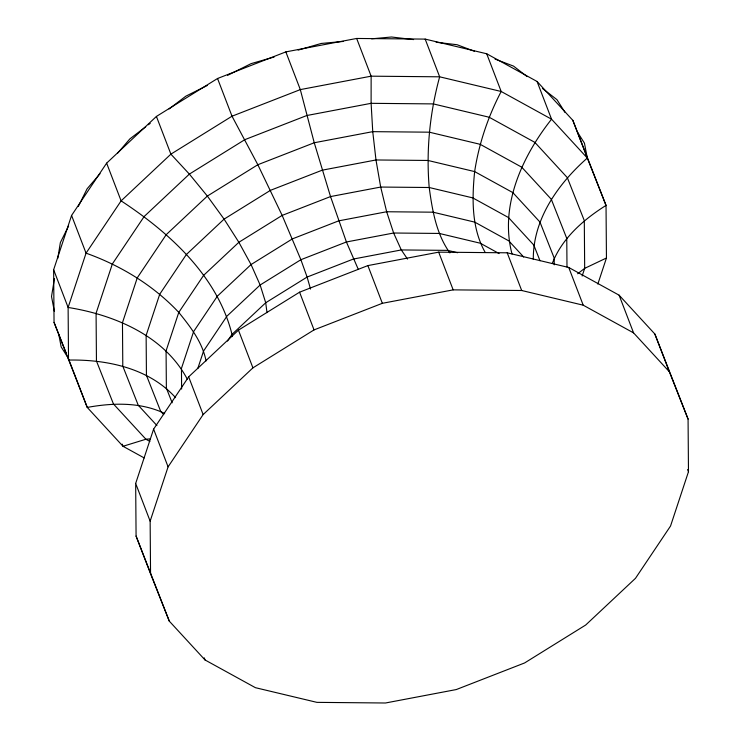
<?xml version="1.0" encoding="UTF-8"?>
<svg xmlns="http://www.w3.org/2000/svg" width="740" height="740" viewBox="0 0 740 740"><rect width="100%" height="100%" fill="white"/><g stroke="black" fill="none" stroke-linecap="round" stroke-linejoin="round"><path stroke-width="1.11" d="M533.309 259.444C532.883 219.207 558.21 183.659 587.31 158.046L572.834 120.333L537.074 81.483L486.707 53.77L425.176 39.1L356.661 38.462L285.844 51.893L217.542 78.496L156.417 116.439L106.634 163.151L71.576 215.442L53.641 269.749L54.048 322.372L87.246 407.425L123.016 446.285L144.171 457.921M54.473 278.481L51.523 296.5L54.362 311.337M57.776 258.353L60.366 242.572L68.607 225.987M135.67 483.442L153.606 429.135L188.663 376.854L238.446 330.142L299.571 292.189L367.873 265.595L438.69 252.155L507.205 252.803L568.736 267.473L619.102 295.177L654.863 334.027L688.071 419.09L688.477 471.713L670.542 526.02L635.484 578.31L585.701 625.013L524.577 662.966L456.275 689.56L385.457 703L316.942 702.362L255.411 687.682L205.045 659.978L169.284 621.128L150.553 573.778L136.077 536.065L135.67 483.442L150.146 521.154L150.553 573.778M197.774 368.557L203.574 351.01L226.94 316.147L260.138 285.011L300.884 259.712L346.413 241.98L393.634 233.017L439.301 233.442L480.325 243.229L499.093 253.552M150.146 521.154L168.082 466.848L203.139 414.567L252.923 367.854L314.047 329.901L382.349 303.308L453.167 289.867L521.682 290.506L583.212 305.185L633.579 332.889L669.339 371.739L688.071 419.09M582.14 276.029L584.674 268.361L584.304 220.603L567.312 177.628L534.844 142.367L489.14 117.225L433.289 103.905L371.11 103.323L306.832 115.514L244.838 139.656L189.366 174.103L144.18 216.496L112.36 263.949L96.08 313.242L96.45 361L113.451 403.975L145.91 439.236L149.878 441.429M597.837 284.077L606.449 258.01L606.032 205.396L572.834 120.333M552.299 263.412C562.058 238.141 583.601 219.521 606.032 205.396L587.31 158.046L551.55 119.196L501.184 91.483L439.653 76.812L371.138 76.174L300.32 89.605L232.018 116.208L170.894 154.151L121.11 200.864L86.053 253.154L68.117 307.461L68.524 360.075C106.782 359.325 148.99 368.15 175.584 397.657M78.329 206.432L87.089 188.82L100.029 173.706M227.513 341.085L231.999 334.387L265.716 302.752L307.109 277.056L353.359 259.046L401.311 249.944L447.709 250.379L457.579 252.729M117.66 153.143L129.87 138.889L145.715 126.799M577.644 273.763L584.674 268.361L606.449 258.01M148.407 124.746L150.202 123.367M169.072 108.974L185.805 96.2L207.274 85.489M227.587 75.36L251.082 63.64L274.151 57.008M298.164 50.098L321.234 43.456L343.397 41.422M371.61 38.831L391.506 37L413.605 39.599M150.285 438.866L145.91 439.236L123.016 446.285L122.183 444.13M436.119 42.254L457.089 44.724L474.497 51.319M495.032 59.089L513.523 66.1L527.13 76.608M164.641 413.438C140.665 402.005 112.878 402.717 87.246 407.425L73.186 370.796M542.448 88.449L556.961 99.659L565.046 112.462M523.67 257.011L508.824 240.889L474.719 222.12L433.048 212.186L386.659 211.751L338.698 220.853L292.448 238.863L251.054 264.559L217.338 296.194L193.603 331.603L181.457 368.372L181.615 389.064M163.744 414.613L160.645 411.246L146.437 375.328L146.131 335.414L159.729 294.224L186.323 254.56L224.09 219.123L270.461 190.337L322.27 170.163L375.985 159.97L427.951 160.46L474.636 171.588L512.838 192.603L539.969 222.074L554.168 257.992L554.223 264.837M156.917 425.537L138.26 405.27L122.794 366.161L122.461 322.696L137.27 277.842L166.232 234.654L207.348 196.072L257.835 164.724L314.25 142.755L372.747 131.655L429.329 132.183L480.158 144.309L521.755 167.194L551.3 199.282L566.766 238.391L566.988 266.983M449.892 252.923C436.267 234.025 432.271 210.132 429.209 187.507C426.064 150.34 429.829 112.776 439.653 76.812L425.176 39.1M407.518 259.074L401.311 249.944L393.634 233.017L386.659 211.751L380.693 187.054L375.985 159.97L372.747 131.655L371.11 103.323L371.138 76.174L356.661 38.462M577.533 132.22L584.434 143.135L587.486 159.072M67.497 356.921L61.17 346.912L58.747 334.258M187.34 379.278C164.456 335.849 114.45 314.861 68.117 307.461L53.641 269.749M485.116 252.275C471.408 227.957 471.944 198.57 474.636 171.588C478.947 143.588 488.049 116.569 501.184 91.483L486.707 53.77M358.253 269.277L346.413 241.98L330.53 196.572L314.25 142.755L300.32 89.605L285.844 51.893M540.006 260.757L533.79 245.042L508.463 217.523L472.795 197.904L429.209 187.507L380.693 187.054L330.53 196.572L282.162 215.405L238.863 242.285L203.602 275.363L178.775 312.4L166.075 350.862L166.371 388.13L172.17 402.8M54.048 322.372L66.378 353.544M68.071 357.827L72.77 369.713M136.077 536.065L169.284 621.128M654.863 334.027L669.339 371.739M687.645 469.558L688.477 471.713M537.074 81.483L551.55 119.196C522.144 156.344 499.343 206.108 512.034 254.033M619.102 295.177L633.579 332.889M568.736 267.473L583.212 305.185M507.205 252.803L521.682 290.506M438.69 252.155L453.167 289.867M367.873 265.595L382.349 303.308M217.542 78.496L232.018 116.208L257.835 164.724L282.162 215.405L300.884 259.712L307.109 277.056L310.541 289.072M299.571 292.189L314.047 329.901M156.417 116.439L170.894 154.151L189.366 174.103L207.348 196.072L224.09 219.123L238.863 242.285L251.054 264.559L260.138 285.011L265.716 302.752L266.992 312.641M238.446 330.142L252.923 367.854M106.634 163.151L121.11 200.864C169.599 232.712 217.505 276.094 231.999 334.387L232.046 336.635M188.663 376.854L203.139 414.567M71.576 215.442L86.053 253.154C120.916 265.623 153.328 285.316 178.775 312.4C190.439 326.821 202.492 342.305 206.053 360.954M153.606 429.135L168.082 466.848M204.222 657.823L205.045 659.978"/></g></svg>
